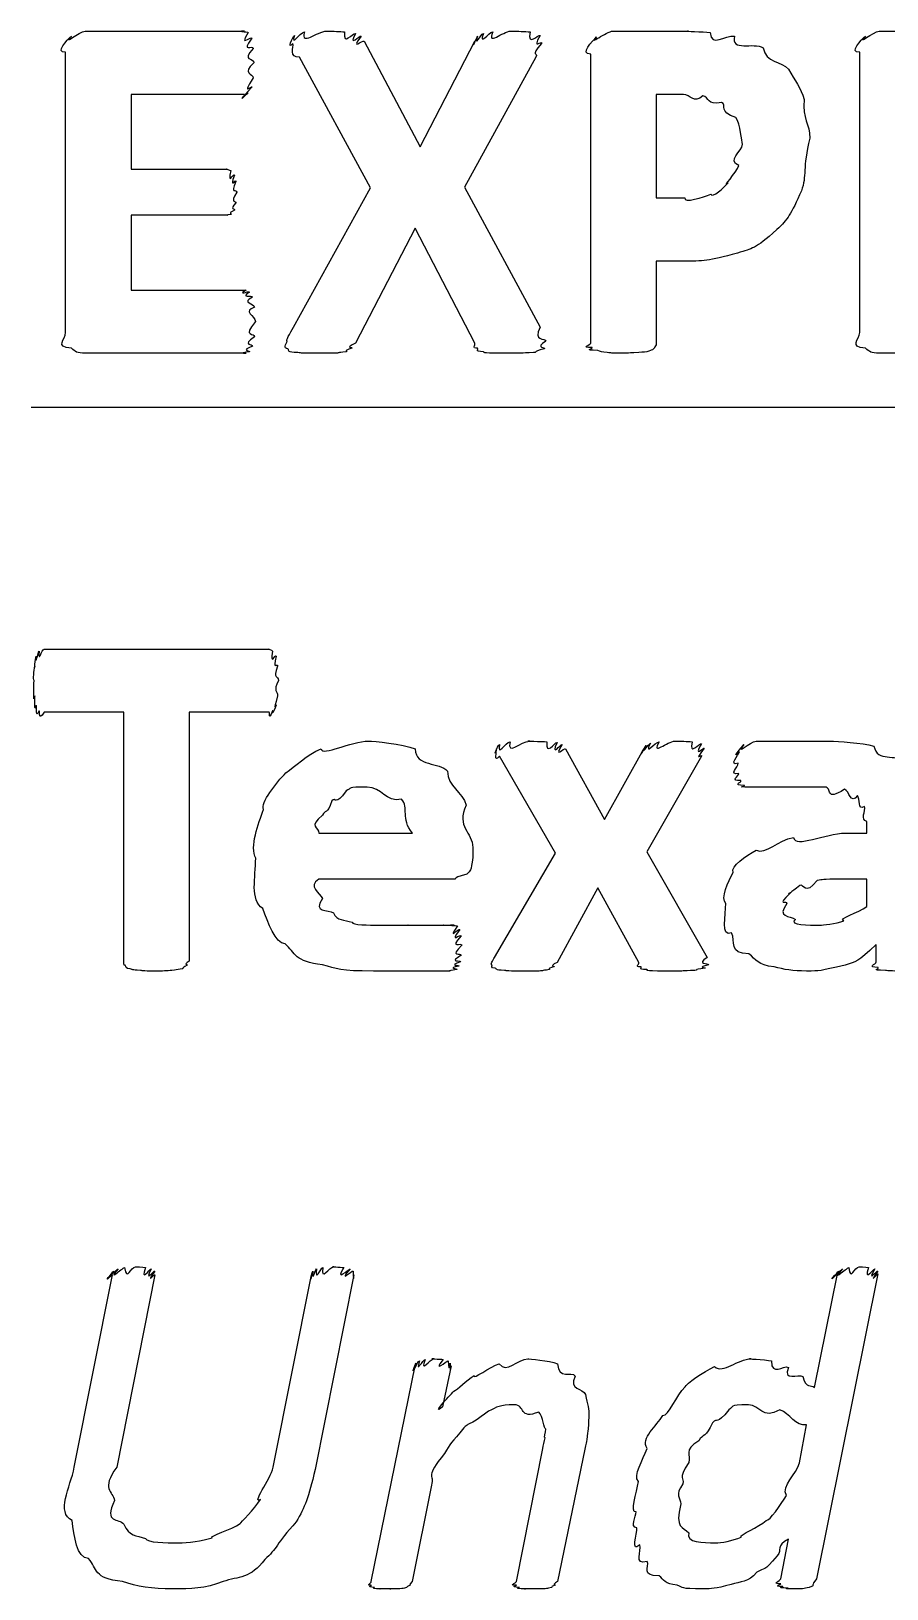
# Model space of a CAD drawing. Header units: millimetres. Extents: x 0 to 216, y 0 to 279.
# Drawn here: x 12.7 to 19.26, y 195.02 to 206.97 of the extents above; entities that cross this region are included whole.
import ezdxf

# ---------------------------------------------------------------- set-up
doc = ezdxf.new("R2010")
doc.units = ezdxf.units.MM
doc.layers.get('0').update_dxf_attribs({"linetype": 'CONTINUOUS'})

msp = doc.modelspace()

# ---------------------------------------------------------------- linework, layer by layer
at = {"color": 0}
for p, q in [((13.1134, 206.965), (14.3371, 206.965)), ((15.2535, 206.888), (15.6834, 206.077)), ((15.6834, 206.077), (16.1024, 206.888)), ((17.1635, 206.965), (17.7423, 206.965)), ((19.2043, 206.965), (20.4281, 206.965)), ((12.9646, 204.655), (12.9646, 206.805)), ((15.3031, 205.763), (14.7574, 206.766)), ((16.5709, 206.766), (16.0252, 205.769)), ((16.9926, 204.573), (16.9926, 206.788)), ((19.0555, 204.655), (19.0555, 206.805)), ((14.3371, 206.48), (13.4662, 206.48)), ((13.4662, 206.48), (13.4662, 205.907)), ((17.7037, 206.48), (17.4942, 206.48)), ((17.4942, 206.48), (17.4942, 205.686)), ((18.1556, 206.099), (18.1556, 206.099)), ((18.6738, 206.144), (18.6738, 206.144)), ((13.4662, 205.907), (14.2048, 205.907)), ((14.7133, 204.694), (15.3031, 205.763)), ((16.0252, 205.769), (16.604, 204.694)), ((17.4942, 205.686), (17.7147, 205.686)), ((14.2048, 205.554), (13.4662, 205.554)), ((13.4662, 205.554), (13.4662, 204.98)), ((15.6449, 205.455), (15.1874, 204.573)), ((16.1024, 204.573), (15.6449, 205.455)), ((17.6982, 205.201), (17.4942, 205.201)), ((17.4942, 205.201), (17.4942, 204.561)), ((13.4662, 204.98), (14.3481, 204.98)), ((14.4198, 204.738), (14.4198, 204.738)), ((14.3481, 204.495), (13.1134, 204.495)), ((20.4391, 204.495), (19.2043, 204.495)), ((12.7, 204.082), (203.2, 204.082)), ((12.7992, 202.227), (14.5245, 202.227)), ((14.5962, 201.985), (14.5962, 201.985)), ((13.4111, 201.742), (12.7992, 201.742)), ((13.4111, 199.835), (13.4111, 201.742)), ((14.5245, 201.742), (13.9127, 201.742)), ((13.9127, 201.742), (13.9127, 199.835)), ((16.7225, 200.662), (16.2925, 201.406)), ((16.7997, 201.461), (17.0973, 200.921)), ((17.0973, 200.921), (17.4005, 201.461)), ((17.8415, 201.406), (17.4225, 200.673)), ((19.1093, 200.816), (19.1093, 200.904)), ((14.9076, 200.816), (15.6242, 200.816)), ((18.9439, 200.816), (19.1093, 200.816)), ((16.0872, 200.706), (16.0872, 200.629)), ((16.254, 199.862), (16.7225, 200.662)), ((17.4225, 200.673), (17.8856, 199.862)), ((15.9384, 200.463), (14.9076, 200.463)), ((19.1093, 200.463), (18.9273, 200.463)), ((19.1093, 200.254), (19.1093, 200.463)), ((17.0477, 200.397), (16.7335, 199.824)), ((17.3619, 199.824), (17.0477, 200.397)), ((19.1809, 199.829), (19.1809, 199.962)), ((18.7083, 196.565), (18.8847, 197.436)), ((19.1933, 197.436), (18.7248, 195.098)), ((13.0307, 195.953), (13.3229, 197.43)), ((13.6481, 197.43), (13.356, 195.953)), ((14.5576, 195.953), (14.8498, 197.43)), ((15.1749, 197.43), (14.8773, 195.936)), ((15.3086, 195.077), (15.6449, 196.73)), ((15.9205, 196.73), (15.8543, 196.416)), ((16.9788, 196.344), (16.9788, 196.344)), ((18.5925, 195.986), (18.6476, 196.278)), ((16.4221, 195.077), (16.626, 196.096)), ((16.9458, 196.091), (16.7363, 195.077)), ((15.7716, 195.815), (15.6228, 195.077)), ((18.4492, 195.098), (18.5098, 195.402))]:
    msp.add_line(p, q, dxfattribs=at)
for points in [[(12.9646, 206.805), (12.8764, 206.795), (12.9784, 206.9), (13.0087, 206.926)], [(13.0087, 206.926), (12.9343, 206.846), (13.0721, 206.965), (13.1134, 206.965)], [(14.3371, 206.965), (14.2723, 206.965), (14.3564, 206.961), (14.3647, 206.954)], [(14.3647, 206.954), (14.2903, 206.833), (14.3839, 206.932), (14.3922, 206.91)], [(14.3922, 206.91), (14.3054, 206.791), (14.4032, 206.866), (14.4032, 206.833)], [(14.7078, 206.871), (14.661, 206.813), (14.7037, 206.921), (14.7188, 206.932)], [(14.7574, 206.766), (14.6761, 206.758), (14.7147, 206.845), (14.7078, 206.871)], [(14.7188, 206.932), (14.6913, 206.839), (14.7588, 206.955), (14.796, 206.959)], [(14.796, 206.959), (14.7684, 206.846), (14.8924, 206.965), (14.9669, 206.965)], [(14.9669, 206.965), (15.0179, 206.965), (15.0716, 206.962), (15.1047, 206.959)], [(15.1047, 206.959), (15.0881, 206.843), (15.1681, 206.955), (15.1874, 206.948)], [(15.1874, 206.948), (15.1281, 206.833), (15.2232, 206.937), (15.2315, 206.926)], [(15.2315, 206.926), (15.1433, 206.81), (15.2452, 206.901), (15.2535, 206.888)], [(16.1024, 206.888), (16.0762, 206.81), (16.1162, 206.915), (16.1244, 206.926)], [(16.1244, 206.926), (16.0941, 206.833), (16.1492, 206.944), (16.1685, 206.948)], [(16.1685, 206.948), (16.1313, 206.843), (16.2099, 206.959), (16.2402, 206.959)], [(16.2402, 206.959), (16.1933, 206.846), (16.3187, 206.965), (16.378, 206.965)], [(16.378, 206.965), (16.4331, 206.965), (16.4896, 206.962), (16.5268, 206.959)], [(16.5268, 206.959), (16.5062, 206.839), (16.5888, 206.945), (16.604, 206.932)], [(16.615, 206.871), (16.5213, 206.758), (16.593, 206.81), (16.5709, 206.766)], [(16.604, 206.932), (16.5351, 206.813), (16.6219, 206.9), (16.615, 206.871)], [(16.9926, 206.788), (16.9044, 206.788), (17.0064, 206.89), (17.0367, 206.921)], [(17.0367, 206.921), (16.9664, 206.846), (17.1111, 206.965), (17.1635, 206.965)], [(17.7423, 206.965), (17.6982, 206.965), (17.8552, 206.961), (17.9076, 206.954)], [(17.9076, 206.954), (17.9186, 206.835), (18.0206, 206.94), (18.095, 206.926)], [(18.095, 206.926), (18.0647, 206.806), (18.2411, 206.882), (18.3155, 206.838)], [(19.0555, 206.805), (18.9673, 206.795), (19.0693, 206.9), (19.0996, 206.926)], [(19.0996, 206.926), (19.0252, 206.846), (19.163, 206.965), (19.2043, 206.965)], [(14.4032, 206.833), (14.3095, 206.729), (14.4088, 206.766), (14.4088, 206.722)], [(18.3155, 206.838), (18.3334, 206.718), (18.4561, 206.739), (18.5084, 206.673)], [(14.4088, 206.722), (14.3095, 206.641), (14.406, 206.64), (14.4032, 206.606)], [(18.5084, 206.673), (18.5581, 206.586), (18.6035, 206.53), (18.6297, 206.441)], [(14.3922, 206.535), (14.2903, 206.425), (14.3757, 206.502), (14.3647, 206.491)], [(14.4032, 206.606), (14.3054, 206.46), (14.3991, 206.553), (14.3922, 206.535)], [(14.3647, 206.491), (14.2723, 206.405), (14.3481, 206.48), (14.3371, 206.48)], [(17.8525, 206.469), (17.7822, 206.405), (17.7546, 206.48), (17.7037, 206.48)], [(17.9958, 206.419), (17.8814, 206.392), (17.9035, 206.46), (17.8525, 206.469)], [(18.106, 206.303), (17.9696, 206.343), (18.0399, 206.397), (17.9958, 206.419)], [(18.6297, 206.441), (18.6132, 206.292), (18.6738, 206.254), (18.6738, 206.144)], [(18.1556, 206.099), (18.1501, 206.119), (18.1391, 206.251), (18.106, 206.303)], [(18.1281, 205.934), (18.0316, 205.975), (18.1556, 206.04), (18.1556, 206.099)], [(18.6738, 206.144), (18.6132, 205.913), (18.6517, 205.858), (18.6077, 205.741)], [(18.0454, 205.802), (17.9958, 205.755), (18.1088, 205.882), (18.1281, 205.934)], [(14.2048, 205.907), (14.1841, 205.907), (14.2241, 205.902), (14.2324, 205.896)], [(14.2324, 205.896), (14.2021, 205.774), (14.2517, 205.876), (14.2599, 205.862)], [(14.2599, 205.862), (14.2172, 205.748), (14.271, 205.835), (14.271, 205.813)], [(14.271, 205.813), (14.2214, 205.704), (14.2765, 205.763), (14.2765, 205.73)], [(17.9131, 205.714), (17.9255, 205.682), (18.0123, 205.765), (18.0454, 205.802)], [(14.2765, 205.73), (14.2214, 205.638), (14.2737, 205.669), (14.271, 205.648)], [(17.7147, 205.686), (17.7009, 205.642), (17.8608, 205.694), (17.9131, 205.714)], [(18.6077, 205.741), (18.5277, 205.56), (18.5043, 205.523), (18.4202, 205.443)], [(14.2324, 205.559), (14.1841, 205.554), (14.2159, 205.554), (14.2048, 205.554)], [(14.2599, 205.592), (14.2021, 205.565), (14.2434, 205.566), (14.2324, 205.559)], [(14.271, 205.648), (14.2172, 205.594), (14.2668, 205.606), (14.2599, 205.592)], [(18.4202, 205.443), (18.2452, 205.285), (18.2383, 205.306), (18.1171, 205.262)], [(18.1171, 205.262), (17.8883, 205.201), (17.8594, 205.201), (17.6982, 205.201)], [(14.3481, 204.98), (14.2792, 204.936), (14.3674, 204.975), (14.3757, 204.964)], [(14.3757, 204.964), (14.2985, 204.917), (14.3936, 204.943), (14.3977, 204.925)], [(14.3977, 204.925), (14.3095, 204.881), (14.4102, 204.881), (14.4143, 204.848)], [(14.4143, 204.848), (14.3164, 204.818), (14.4198, 204.782), (14.4198, 204.738)], [(14.4198, 204.738), (14.3164, 204.613), (14.417, 204.655), (14.4143, 204.622)], [(13.0087, 204.534), (12.8764, 204.546), (12.9646, 204.6), (12.9646, 204.655)], [(14.4143, 204.622), (14.3095, 204.55), (14.4046, 204.568), (14.3977, 204.55)], [(14.6637, 204.589), (14.6472, 204.584), (14.6871, 204.65), (14.7133, 204.694)], [(16.604, 204.694), (16.5461, 204.584), (16.6439, 204.614), (16.6481, 204.589)], [(19.0996, 204.534), (18.9673, 204.546), (19.0555, 204.6), (19.0555, 204.655)], [(13.1134, 204.495), (13.0528, 204.495), (13.0376, 204.508), (13.0087, 204.534)], [(14.3757, 204.506), (14.2792, 204.495), (14.3591, 204.495), (14.3481, 204.495)], [(14.3977, 204.55), (14.2985, 204.513), (14.3867, 204.517), (14.3757, 204.506)], [(14.6692, 204.529), (14.632, 204.531), (14.6554, 204.563), (14.6637, 204.589)], [(14.7464, 204.501), (14.6582, 204.502), (14.683, 204.513), (14.6692, 204.529)], [(14.9007, 204.495), (14.7312, 204.495), (14.7822, 204.497), (14.7464, 204.501)], [(15.033, 204.495), (14.9696, 204.495), (14.9558, 204.495), (14.9007, 204.495)], [(15.1157, 204.506), (15.0399, 204.498), (15.0688, 204.498), (15.033, 204.495)], [(15.1598, 204.534), (15.0799, 204.509), (15.1378, 204.513), (15.1157, 204.506)], [(15.1874, 204.573), (15.0992, 204.531), (15.1708, 204.545), (15.1598, 204.534)], [(16.1244, 204.534), (16.0762, 204.531), (16.1093, 204.557), (16.1024, 204.573)], [(16.1685, 204.506), (16.0941, 204.509), (16.1355, 204.523), (16.1244, 204.534)], [(16.2512, 204.495), (16.1355, 204.498), (16.1906, 204.502), (16.1685, 204.506)], [(16.389, 204.495), (16.3187, 204.495), (16.2843, 204.495), (16.2512, 204.495)], [(16.5544, 204.501), (16.4469, 204.495), (16.4579, 204.495), (16.389, 204.495)], [(16.6371, 204.529), (16.5282, 204.502), (16.5943, 204.504), (16.5544, 204.501)], [(16.6481, 204.589), (16.5571, 204.531), (16.6508, 204.542), (16.6371, 204.529)], [(17.0036, 204.539), (16.9044, 204.535), (16.9926, 204.561), (16.9926, 204.573)], [(17.0477, 204.517), (16.9223, 204.517), (17.0146, 204.531), (17.0036, 204.539)], [(17.1194, 204.501), (17.0767, 204.502), (17.0656, 204.509), (17.0477, 204.517)], [(17.2461, 204.495), (17.1387, 204.495), (17.1524, 204.497), (17.1194, 204.501)], [(17.3619, 204.501), (17.2379, 204.495), (17.293, 204.495), (17.2461, 204.495)], [(17.4391, 204.512), (17.4184, 204.502), (17.395, 204.504), (17.3619, 204.501)], [(17.4777, 204.534), (17.4556, 204.513), (17.457, 204.519), (17.4391, 204.512)], [(17.4942, 204.561), (17.4735, 204.529), (17.4887, 204.541), (17.4777, 204.534)], [(19.2043, 204.495), (19.1437, 204.495), (19.1286, 204.508), (19.0996, 204.534)], [(12.7606, 202.21), (12.751, 202.109), (12.7841, 202.227), (12.7992, 202.227)], [(14.5245, 202.227), (14.5149, 202.227), (14.5438, 202.222), (14.5521, 202.21)], [(12.722, 201.985), (12.7138, 201.991), (12.7234, 202.064), (12.7276, 202.095)], [(12.7276, 202.095), (12.722, 202.053), (12.7345, 202.153), (12.7386, 202.172)], [(12.7386, 202.172), (12.7331, 202.091), (12.7524, 202.202), (12.7606, 202.21)], [(14.5521, 202.21), (14.5328, 202.091), (14.5714, 202.19), (14.5796, 202.172)], [(14.5796, 202.172), (14.548, 202.053), (14.5907, 202.128), (14.5907, 202.095)], [(14.5907, 202.095), (14.5521, 201.991), (14.5962, 202.029), (14.5962, 201.985)], [(12.7276, 201.869), (12.7138, 201.786), (12.722, 201.941), (12.722, 201.985)], [(14.5962, 201.985), (14.5521, 201.903), (14.5934, 201.902), (14.5907, 201.869)], [(12.7386, 201.797), (12.722, 201.723), (12.7303, 201.839), (12.7276, 201.869)], [(14.5907, 201.869), (14.548, 201.723), (14.5865, 201.815), (14.5796, 201.797)], [(12.7606, 201.753), (12.7331, 201.687), (12.7455, 201.778), (12.7386, 201.797)], [(12.7992, 201.742), (12.751, 201.668), (12.7716, 201.745), (12.7606, 201.753)], [(14.5521, 201.753), (14.5149, 201.668), (14.5355, 201.742), (14.5245, 201.742)], [(14.5796, 201.797), (14.5328, 201.687), (14.5631, 201.764), (14.5521, 201.753)], [(14.9242, 201.461), (14.9352, 201.403), (15.1515, 201.521), (15.2879, 201.521)], [(15.2879, 201.521), (15.3279, 201.521), (15.547, 201.501), (15.6463, 201.461)], [(16.2925, 201.494), (16.2719, 201.396), (16.338, 201.512), (16.3752, 201.516)], [(16.3752, 201.516), (16.3449, 201.403), (16.4607, 201.521), (16.524, 201.521)], [(16.524, 201.521), (16.4634, 201.521), (16.6233, 201.519), (16.6563, 201.516)], [(16.6563, 201.516), (16.6467, 201.4), (16.7142, 201.513), (16.7335, 201.511)], [(16.7335, 201.511), (16.6839, 201.392), (16.7638, 201.501), (16.7721, 201.494)], [(17.417, 201.488), (17.3633, 201.389), (17.4349, 201.501), (17.4501, 201.505)], [(17.4501, 201.505), (17.3964, 201.4), (17.4901, 201.516), (17.5162, 201.516)], [(17.5162, 201.516), (17.4515, 201.403), (17.5852, 201.521), (17.6375, 201.521)], [(17.6375, 201.521), (17.6761, 201.521), (17.7367, 201.519), (17.7698, 201.516)], [(17.7698, 201.516), (17.7423, 201.4), (17.8263, 201.511), (17.8415, 201.5)], [(17.8415, 201.5), (17.7712, 201.381), (17.8635, 201.48), (17.8635, 201.466)], [(18.1667, 201.494), (18.095, 201.403), (18.2163, 201.521), (18.2604, 201.521)], [(18.2604, 201.521), (18.3003, 201.521), (18.3555, 201.521), (18.4147, 201.521)], [(18.4147, 201.521), (18.4216, 201.521), (18.5429, 201.521), (18.6132, 201.521)], [(18.6132, 201.521), (18.6793, 201.521), (18.7537, 201.521), (18.8281, 201.521)], [(18.8281, 201.521), (18.8847, 201.521), (19.072, 201.508), (19.1644, 201.483)], [(14.6541, 201.279), (14.7216, 201.323), (14.8167, 201.42), (14.9242, 201.461)], [(15.6463, 201.461), (15.6476, 201.323), (15.8309, 201.363), (15.8943, 201.29)], [(16.2705, 201.461), (16.2388, 201.378), (16.2774, 201.486), (16.2925, 201.494)], [(16.2925, 201.406), (16.2429, 201.348), (16.2733, 201.446), (16.2705, 201.461)], [(16.7721, 201.494), (16.7018, 201.378), (16.7914, 201.475), (16.7997, 201.461)], [(17.4005, 201.461), (17.3481, 201.374), (17.4088, 201.48), (17.417, 201.488)], [(17.8635, 201.466), (17.7712, 201.352), (17.8552, 201.43), (17.8415, 201.406)], [(18.1226, 201.351), (18.0468, 201.326), (18.1253, 201.417), (18.1336, 201.439)], [(18.1336, 201.439), (18.0619, 201.37), (18.1515, 201.479), (18.1667, 201.494)], [(19.1644, 201.483), (19.1892, 201.356), (19.3366, 201.424), (19.3959, 201.373)], [(14.4832, 200.998), (14.457, 201.047), (14.5796, 201.202), (14.6541, 201.279)], [(15.8943, 201.29), (15.8943, 201.176), (16.0073, 201.13), (16.0376, 201.031)], [(18.1281, 201.273), (18.0468, 201.26), (18.1226, 201.32), (18.1226, 201.351)], [(18.1446, 201.218), (18.0537, 201.216), (18.1308, 201.252), (18.1281, 201.273)], [(15.1171, 201.141), (15.0303, 201.015), (15.0358, 201.097), (15.0068, 201.064)], [(15.2769, 201.169), (15.1185, 201.169), (15.1612, 201.159), (15.1171, 201.141)], [(15.5415, 201.075), (15.4161, 201.05), (15.3941, 201.169), (15.2769, 201.169)], [(18.1722, 201.18), (18.0689, 201.187), (18.1515, 201.203), (18.1446, 201.218)], [(18.2108, 201.169), (18.0909, 201.169), (18.1832, 201.172), (18.1722, 201.18)], [(18.2879, 201.169), (18.2411, 201.169), (18.2287, 201.169), (18.2108, 201.169)], [(18.4092, 201.169), (18.3072, 201.169), (18.321, 201.169), (18.2879, 201.169)], [(18.5746, 201.169), (18.4037, 201.169), (18.4561, 201.169), (18.4092, 201.169)], [(18.7895, 201.169), (18.6462, 201.169), (18.6366, 201.169), (18.5746, 201.169)], [(18.9384, 201.152), (18.7854, 201.05), (18.8474, 201.169), (18.7895, 201.169)], [(19.0376, 201.103), (18.9839, 201.028), (18.9784, 201.141), (18.9384, 201.152)], [(15.0068, 201.064), (14.971, 200.951), (14.9531, 200.998), (14.9352, 200.954)], [(15.6242, 200.816), (15.5333, 200.926), (15.5994, 201.012), (15.5415, 201.075)], [(16.0376, 201.031), (15.9563, 200.86), (16.0872, 200.823), (16.0872, 200.706)], [(19.0927, 201.02), (19.0348, 200.984), (19.0624, 201.081), (19.0376, 201.103)], [(19.1093, 200.904), (19.0569, 200.918), (19.1037, 200.987), (19.0927, 201.02)], [(14.4225, 200.623), (14.3757, 200.709), (14.4418, 200.888), (14.4832, 200.998)], [(14.9352, 200.954), (14.8208, 200.863), (14.9104, 200.863), (14.9076, 200.816)], [(18.2604, 200.684), (18.3334, 200.653), (18.4326, 200.761), (18.547, 200.783)], [(18.547, 200.783), (18.5608, 200.697), (18.7923, 200.816), (18.9439, 200.816)], [(18.084, 200.513), (18.0619, 200.565), (18.1832, 200.64), (18.2604, 200.684)], [(14.4777, 200.237), (14.3757, 200.305), (14.4225, 200.475), (14.4225, 200.623)], [(16.0872, 200.629), (16.0734, 200.518), (16.0721, 200.531), (16.0431, 200.502)], [(14.9076, 200.463), (14.8167, 200.408), (14.9159, 200.358), (14.9352, 200.314)], [(16.0431, 200.502), (15.9012, 200.463), (15.9825, 200.463), (15.9384, 200.463)], [(18.0289, 200.276), (17.9848, 200.312), (18.0468, 200.447), (18.084, 200.513)], [(18.7289, 200.452), (18.6311, 200.331), (18.6297, 200.431), (18.5966, 200.414)], [(18.9273, 200.463), (18.7413, 200.463), (18.784, 200.459), (18.7289, 200.452)], [(14.9352, 200.314), (14.8539, 200.201), (14.9806, 200.233), (15.0179, 200.204)], [(18.5195, 200.353), (18.4147, 200.25), (18.4974, 200.305), (18.4974, 200.276)], [(18.5966, 200.414), (18.4478, 200.298), (18.5374, 200.378), (18.5195, 200.353)], [(14.6485, 199.967), (14.5714, 199.97), (14.5176, 200.13), (14.4777, 200.237)], [(15.0179, 200.204), (15.0454, 200.144), (15.1019, 200.15), (15.1612, 200.133)], [(18.073, 200.05), (17.9848, 200.014), (18.0289, 200.188), (18.0289, 200.276)], [(18.4974, 200.276), (18.4147, 200.168), (18.5195, 200.183), (18.5636, 200.154)], [(18.9329, 200.144), (18.8805, 200.157), (19.05, 200.206), (19.1093, 200.254)], [(15.1612, 200.133), (15.1626, 200.11), (15.2893, 200.11), (15.3706, 200.11)], [(15.3706, 200.11), (15.4451, 200.11), (15.5277, 200.11), (15.5911, 200.11)], [(15.5911, 200.11), (15.5704, 200.11), (15.7069, 200.11), (15.751, 200.11)], [(15.751, 200.11), (15.7799, 200.11), (15.8364, 200.11), (15.8667, 200.11)], [(15.8667, 200.11), (15.8419, 200.11), (15.9246, 200.11), (15.9439, 200.11)], [(15.9439, 200.11), (15.8722, 200.11), (15.9632, 200.108), (15.9714, 200.105)], [(15.9714, 200.105), (15.886, 199.985), (15.9839, 200.091), (15.988, 200.077)], [(15.988, 200.077), (15.897, 199.959), (15.999, 200.05), (15.999, 200.028)], [(18.5636, 200.154), (18.5029, 200.11), (18.6697, 200.11), (18.751, 200.11)], [(18.751, 200.11), (18.7675, 200.11), (18.8777, 200.121), (18.9329, 200.144)], [(14.9352, 199.807), (14.7216, 199.827), (14.7257, 199.897), (14.6485, 199.967)], [(15.999, 200.028), (15.9012, 199.919), (16.0045, 199.985), (16.0045, 199.956)], [(16.0045, 199.956), (15.9012, 199.86), (16.0018, 199.901), (15.999, 199.879)], [(18.2053, 199.89), (18.0468, 199.89), (18.106, 199.987), (18.073, 200.05)], [(19.1809, 199.962), (19.0348, 199.82), (19.0321, 199.835), (18.9439, 199.802)], [(13.4221, 199.802), (13.4083, 199.797), (13.4111, 199.824), (13.4111, 199.835)], [(13.9127, 199.835), (13.8603, 199.797), (13.9072, 199.813), (13.8961, 199.802)], [(15.9935, 199.829), (15.8943, 199.794), (15.9894, 199.807), (15.9825, 199.796)], [(15.999, 199.879), (15.897, 199.82), (15.9963, 199.843), (15.9935, 199.829)], [(16.2374, 199.807), (16.2168, 199.805), (16.2429, 199.84), (16.254, 199.862)], [(16.7335, 199.824), (16.6619, 199.787), (16.7225, 199.797), (16.7115, 199.791)], [(17.3784, 199.791), (17.3233, 199.787), (17.3647, 199.809), (17.3619, 199.824)], [(17.8856, 199.862), (17.7932, 199.805), (17.8966, 199.821), (17.8966, 199.807)], [(18.3982, 199.791), (18.2742, 199.802), (18.2604, 199.846), (18.2053, 199.89)], [(19.1975, 199.785), (19.1051, 199.787), (19.1809, 199.81), (19.1809, 199.829)], [(13.4607, 199.774), (13.4235, 199.776), (13.429, 199.791), (13.4221, 199.802)], [(13.5378, 199.763), (13.4634, 199.765), (13.4827, 199.77), (13.4607, 199.774)], [(13.6591, 199.758), (13.5268, 199.758), (13.5709, 199.759), (13.5378, 199.763)], [(13.7804, 199.763), (13.739, 199.758), (13.706, 199.758), (13.6591, 199.758)], [(13.8576, 199.774), (13.8052, 199.765), (13.8135, 199.766), (13.7804, 199.763)], [(13.8961, 199.802), (13.8424, 199.776), (13.8755, 199.781), (13.8576, 199.774)], [(15.3265, 199.758), (15.0675, 199.758), (15.0482, 199.774), (14.9352, 199.807)], [(15.5636, 199.758), (15.4161, 199.758), (15.4106, 199.758), (15.3265, 199.758)], [(15.7565, 199.758), (15.6807, 199.758), (15.6366, 199.758), (15.5636, 199.758)], [(15.8998, 199.758), (15.7951, 199.758), (15.8144, 199.758), (15.7565, 199.758)], [(15.9659, 199.769), (15.8681, 199.758), (15.9356, 199.758), (15.8998, 199.758)], [(15.9825, 199.796), (15.8833, 199.776), (15.9728, 199.78), (15.9659, 199.769)], [(16.2595, 199.78), (16.2168, 199.78), (16.2374, 199.796), (16.2374, 199.807)], [(16.3311, 199.763), (16.2498, 199.765), (16.2774, 199.771), (16.2595, 199.78)], [(16.4689, 199.758), (16.3118, 199.758), (16.3642, 199.759), (16.3311, 199.763)], [(16.5957, 199.758), (16.5406, 199.758), (16.5199, 199.758), (16.4689, 199.758)], [(16.6729, 199.769), (16.6067, 199.76), (16.6288, 199.76), (16.5957, 199.758)], [(16.7115, 199.791), (16.6426, 199.771), (16.6908, 199.776), (16.6729, 199.769)], [(17.4225, 199.769), (17.3413, 199.771), (17.3895, 199.783), (17.3784, 199.791)], [(17.5052, 199.758), (17.3812, 199.76), (17.4446, 199.765), (17.4225, 199.769)], [(17.643, 199.758), (17.5686, 199.758), (17.5411, 199.758), (17.5052, 199.758)], [(17.7919, 199.763), (17.6871, 199.758), (17.705, 199.758), (17.643, 199.758)], [(17.869, 199.78), (17.7602, 199.765), (17.8277, 199.766), (17.7919, 199.763)], [(17.8966, 199.807), (17.7932, 199.78), (17.8869, 199.787), (17.869, 199.78)], [(18.6462, 199.758), (18.5429, 199.758), (18.4754, 199.769), (18.3982, 199.791)], [(18.9439, 199.802), (18.7413, 199.758), (18.7565, 199.758), (18.6462, 199.758)], [(19.2526, 199.763), (19.1272, 199.765), (19.2085, 199.774), (19.1975, 199.785)], [(19.3738, 199.758), (19.2967, 199.758), (19.2774, 199.759), (19.2526, 199.763)], [(13.3229, 197.43), (13.2319, 197.343), (13.3256, 197.449), (13.3339, 197.458)], [(13.3339, 197.458), (13.2471, 197.358), (13.3518, 197.47), (13.367, 197.474)], [(13.367, 197.474), (13.276, 197.365), (13.3973, 197.481), (13.4166, 197.485)], [(13.4166, 197.485), (13.4345, 197.372), (13.4662, 197.491), (13.4993, 197.491)], [(13.4993, 197.491), (13.5006, 197.491), (13.5571, 197.488), (13.5764, 197.485)], [(13.5764, 197.485), (13.5378, 197.365), (13.6095, 197.477), (13.6205, 197.474)], [(13.6205, 197.474), (13.5626, 197.358), (13.644, 197.465), (13.6481, 197.458)], [(13.6481, 197.458), (13.5709, 197.343), (13.6508, 197.441), (13.6481, 197.43)], [(14.8498, 197.43), (14.8387, 197.343), (14.8525, 197.449), (14.8608, 197.458)], [(14.8608, 197.458), (14.8525, 197.358), (14.8773, 197.47), (14.8883, 197.474)], [(14.8883, 197.474), (14.8787, 197.365), (14.9187, 197.481), (14.938, 197.485)], [(14.938, 197.485), (14.9187, 197.372), (14.9876, 197.491), (15.0206, 197.491)], [(15.0206, 197.491), (14.982, 197.491), (15.0757, 197.488), (15.0978, 197.485)], [(15.0978, 197.485), (15.0261, 197.365), (15.1364, 197.477), (15.1474, 197.474)], [(15.1474, 197.474), (15.0482, 197.358), (15.1653, 197.465), (15.1694, 197.458)], [(15.1694, 197.458), (15.1722, 197.343), (15.1749, 197.441), (15.1749, 197.43)], [(18.8847, 197.436), (18.7868, 197.343), (18.8874, 197.449), (18.8957, 197.458)], [(18.8957, 197.458), (18.802, 197.358), (18.9122, 197.47), (18.9232, 197.474)], [(18.9232, 197.474), (18.8268, 197.365), (18.9536, 197.481), (18.9728, 197.485)], [(18.9728, 197.485), (18.9811, 197.372), (19.0169, 197.491), (19.05, 197.491)], [(19.05, 197.491), (19.0445, 197.491), (19.1024, 197.488), (19.1216, 197.485)], [(19.1216, 197.485), (19.0845, 197.365), (19.1602, 197.477), (19.1713, 197.474)], [(19.1713, 197.474), (19.1065, 197.358), (19.1892, 197.465), (19.1933, 197.458)], [(19.1933, 197.458), (19.1134, 197.343), (19.1961, 197.443), (19.1933, 197.436)], [(15.6449, 196.73), (15.609, 196.638), (15.6463, 196.744), (15.6504, 196.752)], [(15.6504, 196.752), (15.62, 196.653), (15.6669, 196.765), (15.6779, 196.769)], [(15.6779, 196.769), (15.6463, 196.664), (15.7069, 196.78), (15.722, 196.78)], [(15.722, 196.78), (15.6793, 196.667), (15.762, 196.785), (15.7882, 196.785)], [(15.7882, 196.785), (15.7345, 196.785), (15.8405, 196.783), (15.8598, 196.78)], [(15.8598, 196.78), (15.7716, 196.664), (15.8902, 196.776), (15.8984, 196.769)], [(15.8984, 196.769), (15.9067, 196.653), (15.915, 196.759), (15.915, 196.752)], [(15.915, 196.752), (15.9108, 196.638), (15.9205, 196.737), (15.9205, 196.73)], [(16.0969, 196.658), (16.0872, 196.62), (16.2195, 196.725), (16.2898, 196.747)], [(16.2898, 196.747), (16.3449, 196.667), (16.4331, 196.785), (16.5103, 196.785)], [(16.5103, 196.785), (16.513, 196.785), (16.677, 196.771), (16.7363, 196.747)], [(16.7363, 196.747), (16.7487, 196.62), (16.841, 196.693), (16.8741, 196.653)], [(17.7161, 196.57), (17.7216, 196.59), (17.8566, 196.687), (17.9421, 196.725)], [(17.9421, 196.725), (18.0082, 196.667), (18.1198, 196.785), (18.2232, 196.785)], [(18.2232, 196.785), (18.1653, 196.785), (18.3293, 196.78), (18.3775, 196.769)], [(18.3775, 196.769), (18.3789, 196.645), (18.4685, 196.741), (18.5098, 196.719)], [(18.5098, 196.719), (18.4602, 196.605), (18.587, 196.676), (18.6201, 196.648)], [(15.9425, 196.537), (15.9701, 196.546), (16.0376, 196.621), (16.0969, 196.658)], [(16.8741, 196.653), (16.819, 196.538), (16.9361, 196.565), (16.9513, 196.51)], [(18.6201, 196.648), (18.6435, 196.549), (18.6821, 196.594), (18.7083, 196.565)], [(15.8543, 196.416), (15.7675, 196.344), (15.9012, 196.496), (15.9425, 196.537)], [(16.9513, 196.51), (16.9692, 196.432), (16.9788, 196.402), (16.9788, 196.344)], [(17.5452, 196.35), (17.5893, 196.344), (17.6499, 196.507), (17.7161, 196.57)], [(16.2071, 196.383), (16.0362, 196.252), (16.0776, 196.311), (16.0197, 196.256)], [(16.4055, 196.432), (16.2898, 196.432), (16.276, 196.416), (16.2071, 196.383)], [(16.593, 196.377), (16.44, 196.314), (16.4937, 196.432), (16.4055, 196.432)], [(16.6481, 196.245), (16.6315, 196.245), (16.6288, 196.344), (16.593, 196.377)], [(18.0523, 196.394), (17.9531, 196.267), (17.9655, 196.339), (17.9255, 196.295)], [(18.2011, 196.432), (18.0413, 196.432), (18.0964, 196.419), (18.0523, 196.394)], [(18.4437, 196.394), (18.3059, 196.314), (18.2921, 196.432), (18.2011, 196.432)], [(18.6476, 196.278), (18.5663, 196.263), (18.5167, 196.368), (18.4437, 196.394)], [(16.0197, 196.256), (15.9218, 196.142), (15.915, 196.135), (15.8709, 196.058)], [(16.6426, 196.179), (16.6315, 196.171), (16.6481, 196.226), (16.6481, 196.245)], [(16.9788, 196.344), (16.9692, 196.212), (16.9747, 196.257), (16.9678, 196.217)], [(17.4239, 196.096), (17.3757, 196.179), (17.497, 196.269), (17.5452, 196.35)], [(17.9255, 196.295), (17.8759, 196.181), (17.8539, 196.208), (17.8208, 196.157)], [(16.626, 196.096), (16.6233, 196.12), (16.6384, 196.153), (16.6426, 196.179)], [(16.9678, 196.217), (16.9581, 196.131), (16.9568, 196.135), (16.9458, 196.091)], [(17.8208, 196.157), (17.6954, 196.08), (17.7657, 196.049), (17.7436, 195.991)], [(15.8709, 196.058), (15.7165, 195.873), (15.7937, 195.903), (15.7716, 195.815)], [(17.3578, 195.843), (17.3137, 195.888), (17.3936, 196.011), (17.4239, 196.096)], [(13.0142, 195.545), (12.8902, 195.606), (13.0004, 195.799), (13.0307, 195.953)], [(13.356, 195.953), (13.2319, 195.782), (13.3284, 195.772), (13.3394, 195.699)], [(14.4584, 195.705), (14.3867, 195.667), (14.5355, 195.86), (14.5576, 195.953)], [(14.8773, 195.936), (14.8277, 195.716), (14.8001, 195.651), (14.734, 195.534)], [(17.7436, 195.991), (17.6554, 195.848), (17.7105, 195.881), (17.6995, 195.826)], [(18.4933, 195.738), (18.4519, 195.811), (18.5704, 195.898), (18.5925, 195.986)], [(17.3413, 195.611), (17.2875, 195.602), (17.3468, 195.757), (17.3578, 195.843)], [(17.6995, 195.826), (17.6334, 195.738), (17.683, 195.719), (17.683, 195.672)], [(13.3394, 195.699), (13.254, 195.518), (13.3739, 195.564), (13.4111, 195.518)], [(14.304, 195.523), (14.3013, 195.524), (14.417, 195.635), (14.4584, 195.705)], [(17.683, 195.672), (17.6334, 195.476), (17.7023, 195.502), (17.7436, 195.451)], [(18.3389, 195.545), (18.3637, 195.542), (18.4492, 195.664), (18.4933, 195.738)], [(13.141, 195.253), (13.0445, 195.255), (13.0321, 195.431), (13.0142, 195.545)], [(14.734, 195.534), (14.5769, 195.366), (14.5865, 195.325), (14.4914, 195.247)], [(17.3468, 195.49), (17.2875, 195.495), (17.3413, 195.574), (17.3413, 195.611)], [(18.146, 195.418), (18.1295, 195.436), (18.2797, 195.493), (18.3389, 195.545)], [(13.4111, 195.518), (13.4497, 195.421), (13.5062, 195.432), (13.5764, 195.407)], [(13.5764, 195.407), (13.5888, 195.374), (13.7308, 195.374), (13.83, 195.374)], [(13.83, 195.374), (13.9017, 195.374), (14.0119, 195.387), (14.0891, 195.413)], [(14.0891, 195.413), (14.0588, 195.425), (14.2407, 195.475), (14.304, 195.523)], [(17.3688, 195.358), (17.2944, 195.289), (17.3495, 195.446), (17.3468, 195.49)], [(17.7436, 195.451), (17.7175, 195.374), (17.8552, 195.374), (17.9476, 195.374)], [(17.9476, 195.374), (17.993, 195.374), (18.0799, 195.388), (18.146, 195.418)], [(17.4239, 195.231), (17.3206, 195.2), (17.3826, 195.314), (17.3688, 195.358)], [(18.5098, 195.402), (18.4051, 195.352), (18.4657, 195.319), (18.4216, 195.275)], [(13.4001, 195.077), (13.1768, 195.098), (13.2071, 195.176), (13.141, 195.253)], [(14.4914, 195.247), (14.3867, 195.098), (14.2889, 195.116), (14.1718, 195.077)], [(17.5176, 195.121), (17.3688, 195.121), (17.4487, 195.189), (17.4239, 195.231)], [(18.4216, 195.275), (18.3169, 195.145), (18.3251, 195.188), (18.2673, 195.148)], [(13.7859, 195.021), (13.6288, 195.021), (13.5103, 195.039), (13.4001, 195.077)], [(14.1718, 195.077), (14.034, 195.021), (13.9251, 195.021), (13.7859, 195.021)], [(15.3086, 195.049), (15.2673, 195.046), (15.3086, 195.065), (15.3086, 195.077)], [(15.3307, 195.032), (15.2714, 195.035), (15.3114, 195.045), (15.3086, 195.049)], [(15.6063, 195.049), (15.5801, 195.035), (15.5925, 195.039), (15.5787, 195.032)], [(15.6228, 195.077), (15.5911, 195.046), (15.6132, 195.056), (15.6063, 195.049)], [(16.4221, 195.049), (16.3587, 195.046), (16.418, 195.065), (16.4221, 195.077)], [(16.4441, 195.032), (16.3669, 195.035), (16.4248, 195.045), (16.4221, 195.049)], [(16.7197, 195.049), (16.6756, 195.035), (16.706, 195.039), (16.6922, 195.032)], [(16.7363, 195.077), (16.6867, 195.046), (16.7266, 195.056), (16.7197, 195.049)], [(17.6554, 195.049), (17.5589, 195.057), (17.5534, 195.09), (17.5176, 195.121)], [(17.8539, 195.021), (17.6692, 195.021), (17.7105, 195.03), (17.6554, 195.049)], [(18.0689, 195.054), (17.9379, 195.021), (17.9269, 195.021), (17.8539, 195.021)], [(18.2673, 195.148), (18.1984, 195.068), (18.1419, 195.079), (18.0689, 195.054)], [(18.4492, 195.06), (18.3747, 195.057), (18.4451, 195.083), (18.4492, 195.098)], [(18.4657, 195.038), (18.383, 195.039), (18.4519, 195.052), (18.4492, 195.06)], [(18.7248, 195.098), (18.6765, 195.043), (18.7083, 195.049), (18.6862, 195.038)], [(15.3748, 195.021), (15.2935, 195.024), (15.3417, 195.028), (15.3307, 195.032)], [(15.4519, 195.021), (15.3307, 195.021), (15.3927, 195.021), (15.3748, 195.021)], [(15.5291, 195.021), (15.3927, 195.021), (15.4809, 195.021), (15.4519, 195.021)], [(15.5787, 195.032), (15.5539, 195.024), (15.5512, 195.024), (15.5291, 195.021)], [(16.4882, 195.021), (16.389, 195.024), (16.4551, 195.028), (16.4441, 195.032)], [(16.5654, 195.021), (16.429, 195.021), (16.5103, 195.021), (16.4882, 195.021)], [(16.6426, 195.021), (16.6095, 195.021), (16.5985, 195.021), (16.5654, 195.021)], [(16.6922, 195.032), (16.6495, 195.024), (16.6646, 195.024), (16.6426, 195.021)], [(18.5043, 195.027), (18.401, 195.028), (18.4767, 195.034), (18.4657, 195.038)], [(18.5704, 195.021), (18.434, 195.021), (18.5222, 195.023), (18.5043, 195.027)], [(18.6862, 195.038), (18.6325, 195.021), (18.6256, 195.021), (18.5704, 195.021)]]:
    msp.add_open_spline(points, degree=3, dxfattribs=at)

doc.saveas('drawing.dxf')
